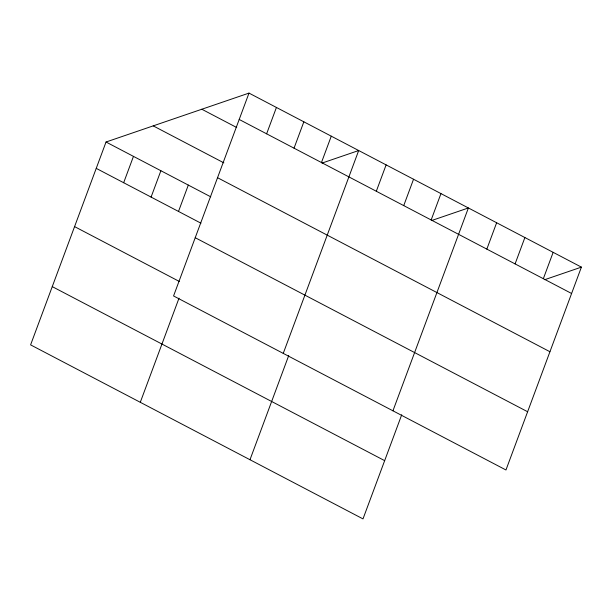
<?xml version="1.0" encoding="UTF-8"?>
<svg xmlns="http://www.w3.org/2000/svg" width="612" height="612" viewBox="0 0 612 612"><rect width="100%" height="100%" fill="white"/><g stroke="black" fill="none" stroke-linecap="round" stroke-linejoin="round"><path stroke-width="0.92" d="M249 93.1L173.563 295.956L505.963 469.985L581.4 267.13L249 93.1L106.037 142.015L30.6 344.87L363 518.899L401.724 414.76M123.662 182.728L133.462 156.374M151.088 197.087L160.887 170.733M178.505 211.446L188.312 185.084M140.293 402.298L179.018 298.166M266.618 133.814L276.425 107.46M294.043 148.173L303.843 121.819M321.468 162.532L331.268 136.178M283.249 353.384L358.693 150.537L321.996 163.09M249.987 459.727L288.711 355.595M376.311 191.25L386.118 164.888M403.736 205.601L413.536 179.247M431.162 219.96L440.961 193.606M392.942 410.813L468.387 207.965L431.689 220.519M486.838 249.115L496.638 222.753M515.09 263.902L524.889 237.548M543.341 278.697L553.149 252.343M544.711 279.684L581.4 267.13M239.2 119.462L571.6 293.492M201.822 109.242L236.722 127.518M153.214 125.873L223.854 162.853M217.535 177.702L549.936 351.732M106.037 142.015L210.75 196.835M96.237 168.369L200.943 223.189M195.22 237.708L527.62 411.746M74.58 226.616L179.285 281.436M52.257 286.623L384.657 460.652"/></g></svg>
